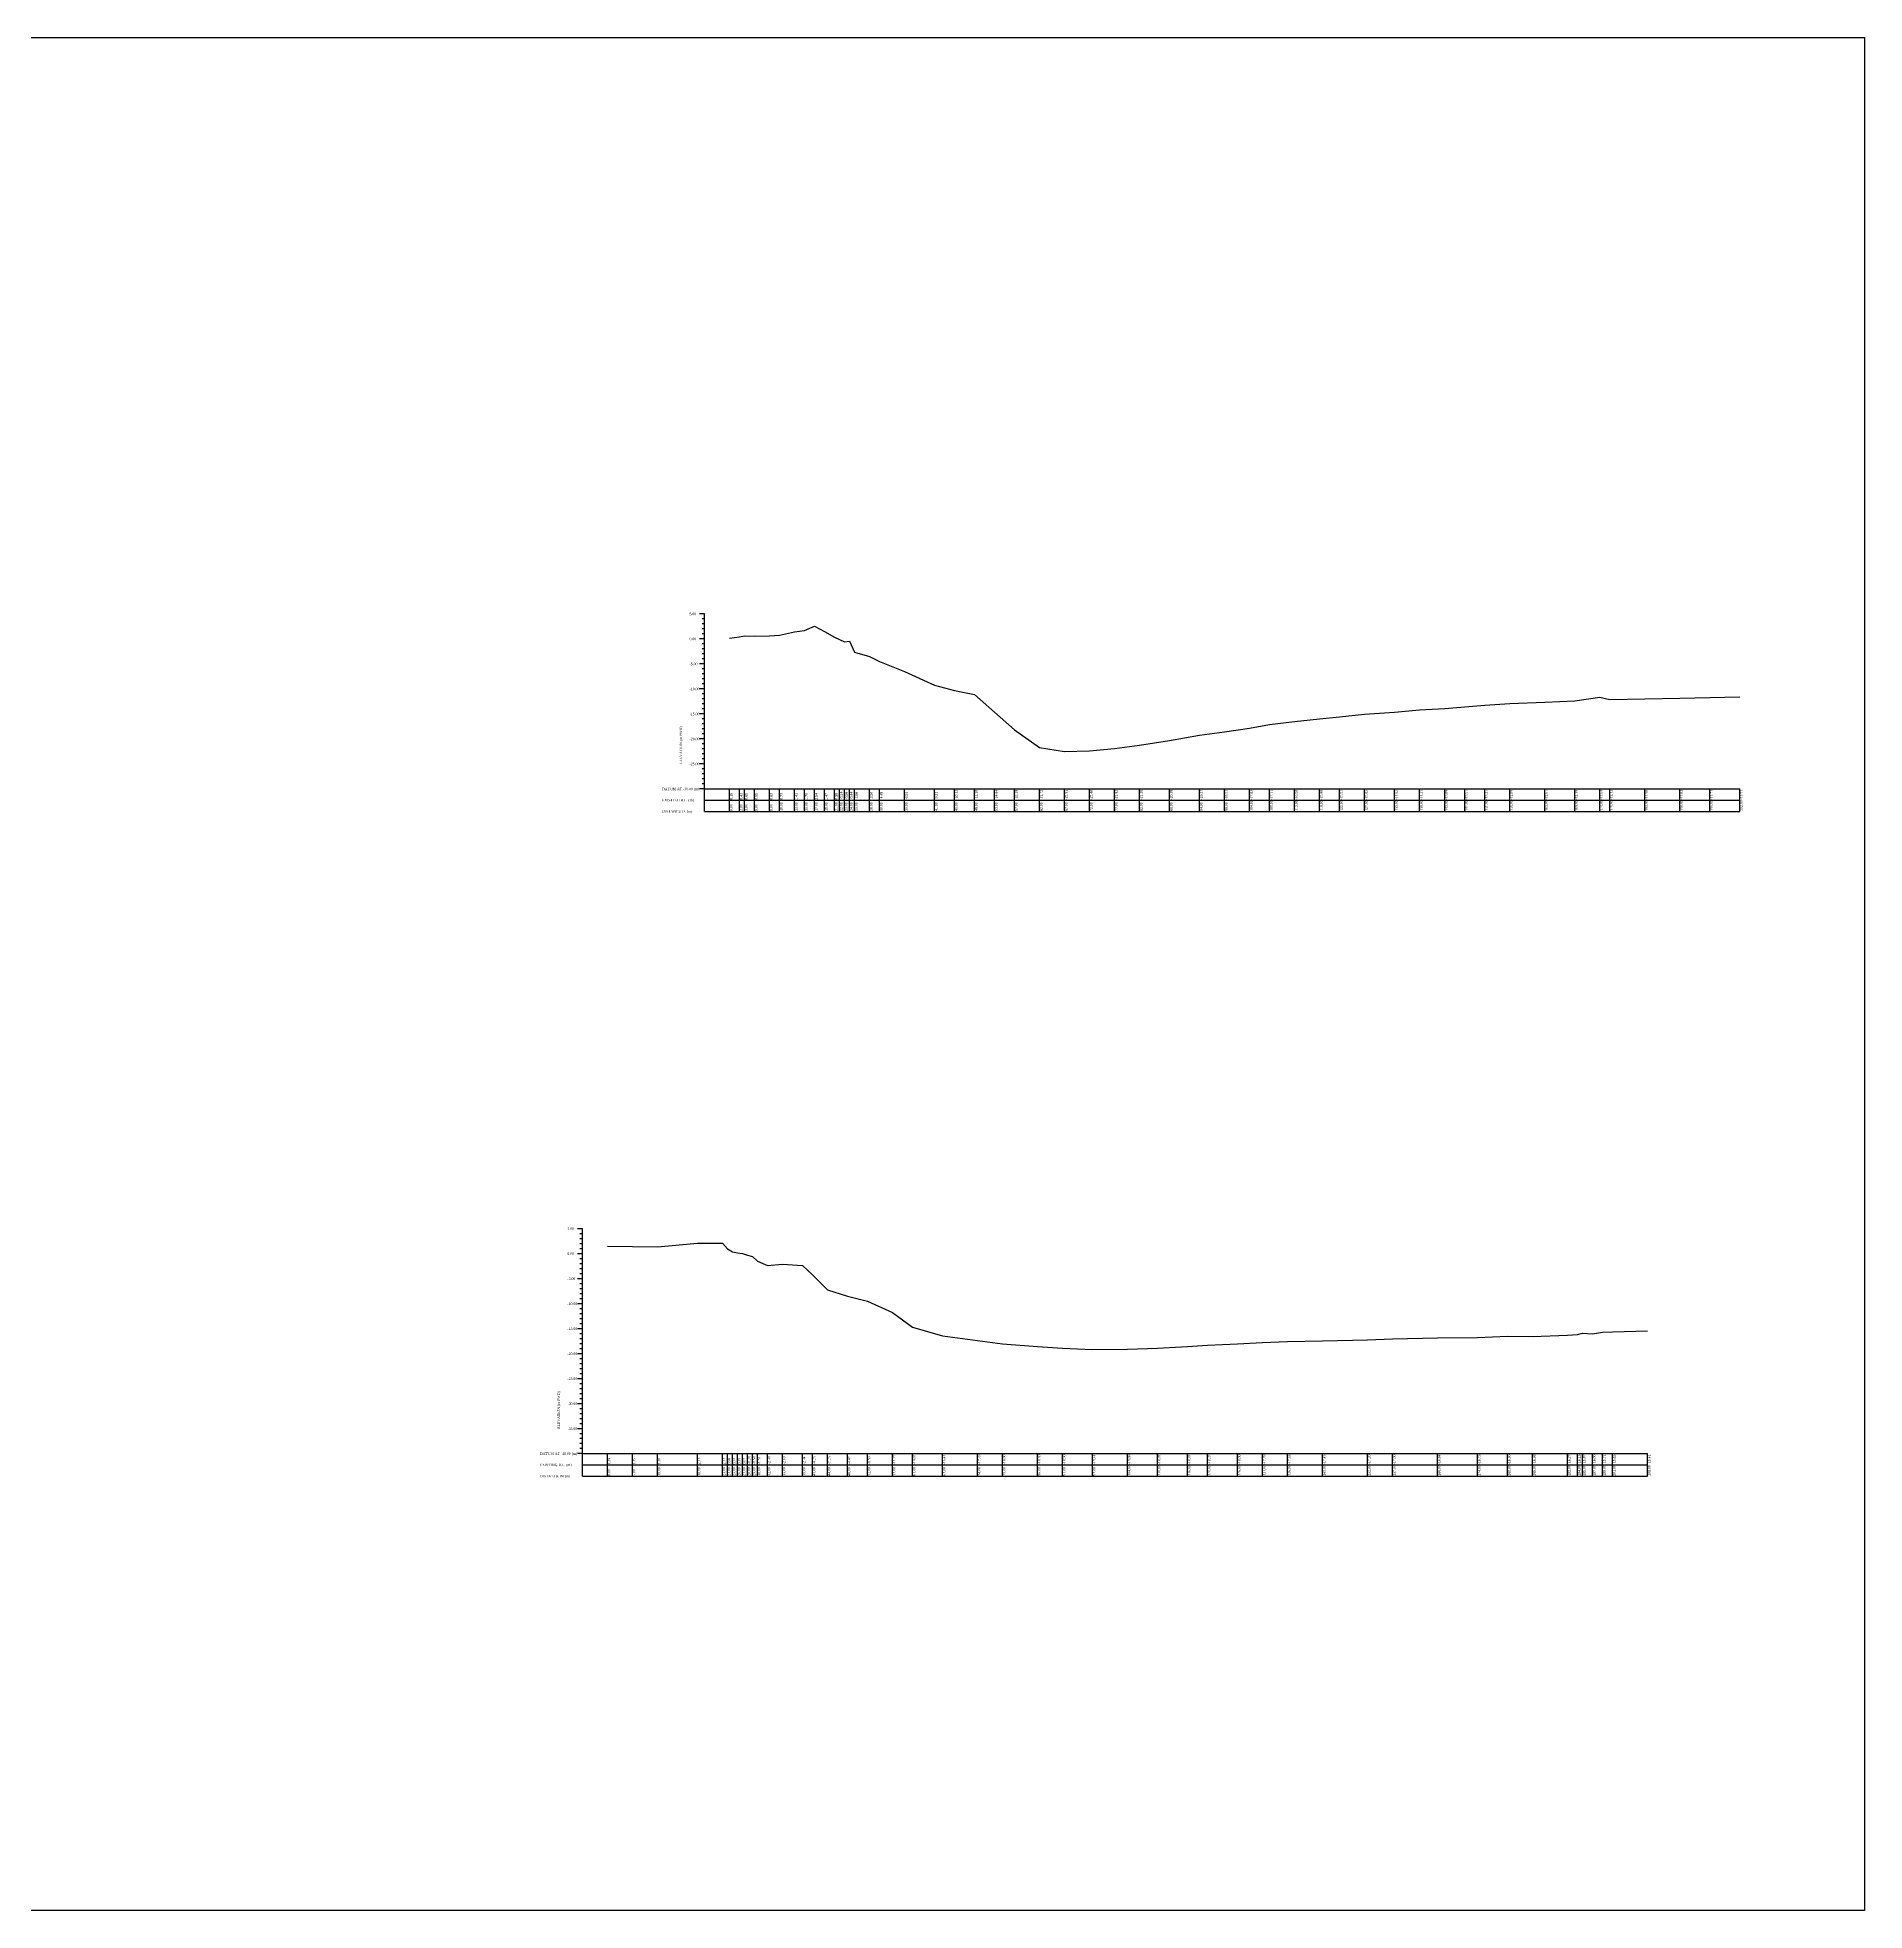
# Model space of a CAD drawing. Header units: metres. Extents: x -148477 to 168932, y -55673 to -2736.
# Drawn here: x 681.5 to 1046.8, y -22235 to -21860.3 of the extents above; entities that cross this region are included whole.
import ezdxf

# ---------------------------------------------------------------- set-up
doc = ezdxf.new("R2010")
doc.units = ezdxf.units.M
doc.styles.add('liza', font='times.ttf', dxfattribs={"height": 2})

msp = doc.modelspace()

# ---------------------------------------------------------------- linework, layer by layer
at = {"color": 3, "linetype": 'Continuous', "lineweight": -3, "ltscale": 0.5}
for p, q in [((814.8879, -21975.6391), (813.8879, -21975.6391)), ((814.8879, -21976.6391), (814.3879, -21976.6391)), ((814.8879, -21977.6391), (814.3879, -21977.6391)), ((814.8879, -21978.6391), (814.3879, -21978.6391)), ((814.8879, -22015.1391), (814.8879, -21975.6391)), ((814.8879, -21980.6391), (813.8879, -21980.6391)), ((814.8879, -21979.6391), (814.3879, -21979.6391)), ((814.8879, -21981.6391), (814.3879, -21981.6391)), ((814.8879, -21985.6391), (813.8879, -21985.6391)), ((814.8879, -21982.6391), (814.3879, -21982.6391)), ((814.8879, -21983.6391), (814.3879, -21983.6391)), ((814.8879, -21984.6391), (814.3879, -21984.6391)), ((814.8879, -21986.6391), (814.3879, -21986.6391)), ((814.8879, -21987.6391), (814.3879, -21987.6391)), ((814.8879, -21988.6391), (814.3879, -21988.6391)), ((814.8879, -21989.6391), (814.3879, -21989.6391)), ((814.8879, -21990.6391), (813.8879, -21990.6391)), ((814.8879, -21991.6391), (814.3879, -21991.6391)), ((814.8879, -21992.6391), (814.3879, -21992.6391)), ((814.8879, -21993.6391), (814.3879, -21993.6391)), ((814.8879, -21995.6391), (813.8879, -21995.6391)), ((814.8879, -21994.6391), (814.3879, -21994.6391)), ((814.8879, -21996.6391), (814.3879, -21996.6391)), ((814.8879, -22000.6391), (813.8879, -22000.6391)), ((814.8879, -21997.6391), (814.3879, -21997.6391)), ((814.8879, -21998.6391), (814.3879, -21998.6391)), ((814.8879, -21999.6391), (814.3879, -21999.6391)), ((814.8879, -22001.6391), (814.3879, -22001.6391)), ((814.8879, -22002.6391), (814.3879, -22002.6391)), ((814.8879, -22003.6391), (814.3879, -22003.6391)), ((814.8879, -22004.6391), (814.3879, -22004.6391)), ((814.8879, -22005.6391), (813.8879, -22005.6391)), ((814.8879, -22006.6391), (814.3879, -22006.6391)), ((814.8879, -22007.6391), (814.3879, -22007.6391)), ((814.8879, -22008.6391), (814.3879, -22008.6391)), ((814.8879, -22010.6391), (813.8879, -22010.6391)), ((814.8879, -22009.6391), (814.3879, -22009.6391)), ((814.8879, -22010.6391), (1021.8879, -22010.6391)), ((819.8879, -22015.1391), (819.8879, -22010.6391)), ((821.8879, -22015.1391), (821.8879, -22010.6391)), ((822.8879, -22015.1391), (822.8879, -22010.6391)), ((824.8879, -22015.1391), (824.8879, -22010.6391)), ((827.8879, -22015.1391), (827.8879, -22010.6391)), ((829.8879, -22015.1391), (829.8879, -22010.6391)), ((832.8879, -22015.1391), (832.8879, -22010.6391)), ((834.8879, -22015.1391), (834.8879, -22010.6391)), ((836.8879, -22015.1391), (836.8879, -22010.6391)), ((838.8879, -22015.1391), (838.8879, -22010.6391)), ((840.8879, -22015.1391), (840.8879, -22010.6391)), ((841.8879, -22015.1391), (841.8879, -22010.6391)), ((842.8879, -22015.1391), (842.8879, -22010.6391)), ((843.8879, -22015.1391), (843.8879, -22010.6391)), ((844.8879, -22015.1391), (844.8879, -22010.6391)), ((847.8879, -22015.1391), (847.8879, -22010.6391)), ((849.8879, -22015.1391), (849.8879, -22010.6391)), ((854.8879, -22015.1391), (854.8879, -22010.6391)), ((860.8879, -22015.1391), (860.8879, -22010.6391)), ((864.8879, -22015.1391), (864.8879, -22010.6391)), ((868.8879, -22015.1391), (868.8879, -22010.6391)), ((872.8879, -22015.1391), (872.8879, -22010.6391)), ((876.8879, -22015.1391), (876.8879, -22010.6391)), ((881.8879, -22015.1391), (881.8879, -22010.6391)), ((886.8879, -22015.1391), (886.8879, -22010.6391)), ((891.8879, -22015.1391), (891.8879, -22010.6391)), ((896.8879, -22015.1391), (896.8879, -22010.6391)), ((901.8879, -22015.1391), (901.8879, -22010.6391)), ((907.8879, -22015.1391), (907.8879, -22010.6391)), ((913.8879, -22015.1391), (913.8879, -22010.6391)), ((918.8879, -22015.1391), (918.8879, -22010.6391)), ((923.8879, -22015.1391), (923.8879, -22010.6391)), ((927.8879, -22015.1391), (927.8879, -22010.6391)), ((932.8879, -22015.1391), (932.8879, -22010.6391)), ((937.8879, -22015.1391), (937.8879, -22010.6391)), ((941.8879, -22015.1391), (941.8879, -22010.6391)), ((946.8879, -22015.1391), (946.8879, -22010.6391)), ((952.8879, -22015.1391), (952.8879, -22010.6391)), ((957.8879, -22015.1391), (957.8879, -22010.6391)), ((962.8879, -22015.1391), (962.8879, -22010.6391)), ((966.8879, -22015.1391), (966.8879, -22010.6391)), ((970.8879, -22015.1391), (970.8879, -22010.6391)), ((975.8879, -22015.1391), (975.8879, -22010.6391)), ((982.8879, -22015.1391), (982.8879, -22010.6391)), ((988.8879, -22015.1391), (988.8879, -22010.6391)), ((993.8879, -22015.1391), (993.8879, -22010.6391)), ((995.8879, -22015.1391), (995.8879, -22010.6391)), ((1002.8879, -22015.1391), (1002.8879, -22010.6391)), ((1009.8879, -22015.1391), (1009.8879, -22010.6391)), ((1015.8879, -22015.1391), (1015.8879, -22010.6391)), ((1021.8879, -22015.1391), (1021.8879, -22010.6391)), ((814.8879, -22012.8891), (1021.8879, -22012.8891)), ((814.8879, -22015.1391), (1021.8879, -22015.1391)), ((790.4597, -22098.611), (789.4597, -22098.611)), ((790.4597, -22148.111), (790.4597, -22098.611)), ((790.4597, -22099.611), (789.9597, -22099.611)), ((790.4597, -22100.611), (789.9597, -22100.611)), ((790.4597, -22101.611), (789.9597, -22101.611)), ((790.4597, -22103.611), (789.4597, -22103.611)), ((790.4597, -22102.611), (789.9597, -22102.611)), ((790.4597, -22104.611), (789.9597, -22104.611)), ((790.4597, -22105.611), (789.9597, -22105.611)), ((790.4597, -22108.611), (789.4597, -22108.611)), ((790.4597, -22106.611), (789.9597, -22106.611)), ((790.4597, -22107.611), (789.9597, -22107.611)), ((790.4597, -22109.611), (789.9597, -22109.611)), ((790.4597, -22113.611), (789.4597, -22113.611)), ((790.4597, -22110.611), (789.9597, -22110.611)), ((790.4597, -22111.611), (789.9597, -22111.611)), ((790.4597, -22112.611), (789.9597, -22112.611)), ((790.4597, -22114.611), (789.9597, -22114.611)), ((790.4597, -22115.611), (789.9597, -22115.611)), ((790.4597, -22116.611), (789.9597, -22116.611)), ((790.4597, -22118.611), (789.4597, -22118.611)), ((790.4597, -22117.611), (789.9597, -22117.611)), ((790.4597, -22119.611), (789.9597, -22119.611)), ((790.4597, -22120.611), (789.9597, -22120.611)), ((790.4597, -22123.611), (789.4597, -22123.611)), ((790.4597, -22121.611), (789.9597, -22121.611)), ((790.4597, -22122.611), (789.9597, -22122.611)), ((790.4597, -22124.611), (789.9597, -22124.611)), ((790.4597, -22128.611), (789.4597, -22128.611)), ((790.4597, -22125.611), (789.9597, -22125.611)), ((790.4597, -22126.611), (789.9597, -22126.611)), ((790.4597, -22127.611), (789.9597, -22127.611)), ((790.4597, -22129.611), (789.9597, -22129.611)), ((790.4597, -22130.611), (789.9597, -22130.611)), ((790.4597, -22131.611), (789.9597, -22131.611)), ((790.4597, -22133.611), (789.4597, -22133.611)), ((790.4597, -22132.611), (789.9597, -22132.611)), ((790.4597, -22134.611), (789.9597, -22134.611)), ((790.4597, -22135.611), (789.9597, -22135.611)), ((790.4597, -22138.611), (789.4597, -22138.611)), ((790.4597, -22136.611), (789.9597, -22136.611)), ((790.4597, -22137.611), (789.9597, -22137.611)), ((790.4597, -22139.611), (789.9597, -22139.611)), ((790.4597, -22143.611), (789.4597, -22143.611)), ((790.4597, -22140.611), (789.9597, -22140.611)), ((790.4597, -22141.611), (789.9597, -22141.611)), ((790.4597, -22142.611), (789.9597, -22142.611)), ((790.4597, -22143.611), (1003.4597, -22143.611)), ((795.4597, -22148.111), (795.4597, -22143.611)), ((800.4597, -22148.111), (800.4597, -22143.611)), ((805.4597, -22148.111), (805.4597, -22143.611)), ((813.4597, -22148.111), (813.4597, -22143.611)), ((818.4597, -22148.111), (818.4597, -22143.611)), ((819.4597, -22148.111), (819.4597, -22143.611)), ((820.4597, -22148.111), (820.4597, -22143.611)), ((821.4597, -22148.111), (821.4597, -22143.611)), ((822.4597, -22148.111), (822.4597, -22143.611)), ((823.4597, -22148.111), (823.4597, -22143.611)), ((824.4597, -22148.111), (824.4597, -22143.611)), ((825.4597, -22148.111), (825.4597, -22143.611)), ((827.4597, -22148.111), (827.4597, -22143.611)), ((830.4597, -22148.111), (830.4597, -22143.611)), ((834.4597, -22148.111), (834.4597, -22143.611)), ((836.4597, -22148.111), (836.4597, -22143.611)), ((839.4597, -22148.111), (839.4597, -22143.611)), ((843.4597, -22148.111), (843.4597, -22143.611)), ((847.4597, -22148.111), (847.4597, -22143.611)), ((852.4597, -22148.111), (852.4597, -22143.611)), ((856.4597, -22148.111), (856.4597, -22143.611)), ((862.4597, -22148.111), (862.4597, -22143.611)), ((869.4597, -22148.111), (869.4597, -22143.611)), ((874.4597, -22148.111), (874.4597, -22143.611)), ((881.4597, -22148.111), (881.4597, -22143.611)), ((886.4597, -22148.111), (886.4597, -22143.611)), ((892.4597, -22148.111), (892.4597, -22143.611)), ((899.4597, -22148.111), (899.4597, -22143.611)), ((905.4597, -22148.111), (905.4597, -22143.611)), ((911.4597, -22148.111), (911.4597, -22143.611)), ((915.4597, -22148.111), (915.4597, -22143.611)), ((921.4597, -22148.111), (921.4597, -22143.611)), ((926.4597, -22148.111), (926.4597, -22143.611)), ((931.4597, -22148.111), (931.4597, -22143.611)), ((938.4597, -22148.111), (938.4597, -22143.611)), ((947.4597, -22148.111), (947.4597, -22143.611)), ((952.4597, -22148.111), (952.4597, -22143.611)), ((961.4597, -22148.111), (961.4597, -22143.611)), ((969.4597, -22148.111), (969.4597, -22143.611)), ((975.4597, -22148.111), (975.4597, -22143.611)), ((980.4597, -22148.111), (980.4597, -22143.611)), ((987.4597, -22148.111), (987.4597, -22143.611)), ((989.4597, -22148.111), (989.4597, -22143.611)), ((990.4597, -22148.111), (990.4597, -22143.611)), ((992.4597, -22148.111), (992.4597, -22143.611)), ((994.4597, -22148.111), (994.4597, -22143.611)), ((996.4597, -22148.111), (996.4597, -22143.611)), ((1003.4597, -22148.111), (1003.4597, -22143.611)), ((790.4597, -22145.861), (1003.4597, -22145.861)), ((790.4597, -22148.111), (1003.4597, -22148.111))]:
    msp.add_line(p, q, dxfattribs=at)
msp.add_lwpolyline([(316.1696, -21860.3209), (1046.8425, -21860.3209), (1046.8425, -22235.002), (316.1696, -22235.002)], close=True, dxfattribs=at)
for points in [[(819.8879, -21980.4871), (821.8879, -21980.2071), (822.8879, -21979.9871), (824.8879, -21980.0871), (827.8879, -21980.0071), (829.8879, -21979.9071), (832.8879, -21979.2241), (834.8879, -21978.9351), (836.8879, -21978.1011), (838.8879, -21979.1641), (840.8879, -21980.2571), (841.8879, -21980.7771), (842.8879, -21981.1971), (843.8879, -21981.0771), (844.8879, -21983.2971), (847.8879, -21984.1391), (849.8879, -21985.1291), (854.8879, -21987.1491), (860.8879, -21989.8691), (864.8879, -21990.9591), (868.8879, -21991.7391), (872.8879, -21995.2791), (876.8879, -21998.8291), (881.8879, -22002.3691), (886.8879, -22003.1491), (891.8879, -22003.0391), (896.8879, -22002.5591), (901.8879, -22001.9191), (907.8879, -22000.9291), (913.8879, -21999.9091), (918.8879, -21999.1891), (923.8879, -21998.4691), (927.8879, -21997.7491), (932.8879, -21997.1391), (937.8879, -21996.6191), (941.8879, -21996.1891), (946.8879, -21995.6691), (952.8879, -21995.2691), (957.8879, -21994.8491), (962.8879, -21994.5291), (966.8879, -21994.1891), (970.8879, -21993.8891), (975.8879, -21993.5291), (982.8879, -21993.2891), (988.8879, -21993.0291), (993.8879, -21992.2791), (995.8879, -21992.7691), (1002.8879, -21992.6191), (1009.8879, -21992.4691), (1015.8879, -21992.3491), (1021.8879, -21992.1891)], [(795.4597, -22102.126), (800.4597, -22102.166), (805.4597, -22102.214), (813.4597, -22101.506), (818.4597, -22101.496), (819.4597, -22102.635), (820.4597, -22103.241), (821.4597, -22103.421), (822.4597, -22103.541), (823.4597, -22103.891), (824.4597, -22104.191), (825.4597, -22105.121), (827.4597, -22105.991), (830.4597, -22105.711), (834.4597, -22105.951), (836.4597, -22107.861), (839.4597, -22110.861), (843.4597, -22112.081), (847.4597, -22113.111), (852.4597, -22115.381), (856.4597, -22118.281), (862.4597, -22120.021), (869.4597, -22120.941), (874.4597, -22121.611), (881.4597, -22122.201), (886.4597, -22122.511), (892.4597, -22122.751), (899.4597, -22122.691), (905.4597, -22122.481), (911.4597, -22122.181), (915.4597, -22121.931), (921.4597, -22121.611), (926.4597, -22121.391), (931.4597, -22121.161), (938.4597, -22121.041), (947.4597, -22120.811), (952.4597, -22120.611), (961.4597, -22120.451), (969.4597, -22120.361), (975.4597, -22120.111), (980.4597, -22120.171), (987.4597, -22119.881), (989.4597, -22119.761), (990.4597, -22119.481), (992.4597, -22119.611), (994.4597, -22119.321), (996.4597, -22119.261), (1003.4597, -22119.021)]]:
    msp.add_lwpolyline(points, dxfattribs=at)

# ---------------------------------------------------------------- texts
at = {"color": 3, "linetype": 'Continuous', "lineweight": -3, "ltscale": 0.5, "char_height": 0.5, "attachment_point": 1, "style": 'liza'}
for s, insert, width in [('5.00', (811.8879, -21975.3891), 2), ('0.00', (811.8879, -21980.3891), 2), ('-5.00', (811.8879, -21985.3891), 2), ('-10.00', (811.8879, -21990.3891), 2), ('-15.00', (811.8879, -21995.3891), 2), ('-20.00', (811.8879, -22000.3891), 2), ('-25.00', (811.8879, -22005.3891), 2), ('DATUM AT -30.00 (m)', (806.3879, -22010.3891), 7.5), ('EXISTING R.L. (m)', (806.3879, -22012.6391), 7.5), ('DISTANCE IN (m)', (806.3879, -22014.8891), 7.5), ('5.00', (787.4597, -22098.361), 2), ('0.00', (787.4597, -22103.361), 2), ('-5.00', (787.4597, -22108.361), 2), ('-10.00', (787.4597, -22113.361), 2), ('-15.00', (787.4597, -22118.361), 2), ('-20.00', (787.4597, -22123.361), 2), ('-25.00', (787.4597, -22128.361), 2), ('-30.00', (787.4597, -22133.361), 2), ('-35.00', (787.4597, -22138.361), 2), ('DATUM AT -40.00 (m)', (781.9597, -22143.361), 7.5), ('EXISTING R.L. (m)', (781.9597, -22145.611), 7.5), ('DISTANCE IN (m)', (781.9597, -22147.861), 7.5)]:
    msp.add_mtext(s, dxfattribs=dict(at, insert=insert, width=width))
at = {"color": 3, "linetype": 'Continuous', "lineweight": -3, "ltscale": 0.5, "char_height": 0.5, "attachment_point": 1, "rotation": 90, "style": 'liza'}
for s, insert, width in [('ELEVATION (m PWD)', (809.8879, -22005.6391), 10), ('0.15', (819.9879, -22012.7891), 2.15), ('0.43', (821.9879, -22012.7891), 2.15), ('0.65', (822.9879, -22012.7891), 2.15), ('0.55', (824.9879, -22012.7891), 2.15), ('0.63', (827.9879, -22012.7891), 2.15), ('0.73', (829.9879, -22012.7891), 2.15), ('1.41', (832.9879, -22012.7891), 2.15), ('1.70', (834.9879, -22012.7891), 2.15), ('2.54', (836.9879, -22012.7891), 2.15), ('1.47', (838.9879, -22012.7891), 2.15), ('0.38', (840.9879, -22012.7891), 2.15), ('-0.14', (841.9879, -22012.7891), 2.15), ('-0.56', (842.9879, -22012.7891), 2.15), ('-0.44', (843.9879, -22012.7891), 2.15), ('-2.66', (844.9879, -22012.7891), 2.15), ('-3.50', (847.9879, -22012.7891), 2.15), ('-4.49', (849.9879, -22012.7891), 2.15), ('-6.51', (854.9879, -22012.7891), 2.15), ('-9.23', (860.9879, -22012.7891), 2.15), ('-10.32', (864.9879, -22012.7891), 2.15), ('-11.10', (868.9879, -22012.7891), 2.15), ('-14.64', (872.9879, -22012.7891), 2.15), ('-18.19', (876.9879, -22012.7891), 2.15), ('-21.73', (881.9879, -22012.7891), 2.15), ('-22.51', (886.9879, -22012.7891), 2.15), ('-22.40', (891.9879, -22012.7891), 2.15), ('-21.92', (896.9879, -22012.7891), 2.15), ('-21.28', (901.9879, -22012.7891), 2.15), ('-20.29', (907.9879, -22012.7891), 2.15), ('-19.27', (913.9879, -22012.7891), 2.15), ('-18.55', (918.9879, -22012.7891), 2.15), ('-17.83', (923.9879, -22012.7891), 2.15), ('-17.11', (927.9879, -22012.7891), 2.15), ('-16.50', (932.9879, -22012.7891), 2.15), ('-15.98', (937.9879, -22012.7891), 2.15), ('-15.55', (941.9879, -22012.7891), 2.15), ('-15.03', (946.9879, -22012.7891), 2.15), ('-14.63', (952.9879, -22012.7891), 2.15), ('-14.21', (957.9879, -22012.7891), 2.15), ('-13.89', (962.9879, -22012.7891), 2.15), ('-13.55', (966.9879, -22012.7891), 2.15), ('-13.25', (970.9879, -22012.7891), 2.15), ('-12.89', (975.9879, -22012.7891), 2.15), ('-12.65', (982.9879, -22012.7891), 2.15), ('-12.39', (988.9879, -22012.7891), 2.15), ('-11.64', (993.9879, -22012.7891), 2.15), ('-12.13', (995.9879, -22012.7891), 2.15), ('-11.98', (1002.9879, -22012.7891), 2.15), ('-11.83', (1009.9879, -22012.7891), 2.15), ('-11.71', (1015.9879, -22012.7891), 2.15), ('-11.55', (1021.9879, -22012.7891), 2.15), ('0.00', (819.9879, -22015.0391), 2.15), ('2.00', (821.9879, -22015.0391), 2.15), ('3.00', (822.9879, -22015.0391), 2.15), ('5.00', (824.9879, -22015.0391), 2.15), ('8.00', (827.9879, -22015.0391), 2.15), ('10.00', (829.9879, -22015.0391), 2.15), ('13.00', (832.9879, -22015.0391), 2.15), ('15.00', (834.9879, -22015.0391), 2.15), ('17.00', (836.9879, -22015.0391), 2.15), ('19.00', (838.9879, -22015.0391), 2.15), ('21.00', (840.9879, -22015.0391), 2.15), ('22.00', (841.9879, -22015.0391), 2.15), ('23.00', (842.9879, -22015.0391), 2.15), ('24.00', (843.9879, -22015.0391), 2.15), ('25.00', (844.9879, -22015.0391), 2.15), ('28.00', (847.9879, -22015.0391), 2.15), ('30.00', (849.9879, -22015.0391), 2.15), ('35.00', (854.9879, -22015.0391), 2.15), ('41.00', (860.9879, -22015.0391), 2.15), ('45.00', (864.9879, -22015.0391), 2.15), ('49.00', (868.9879, -22015.0391), 2.15), ('53.00', (872.9879, -22015.0391), 2.15), ('57.00', (876.9879, -22015.0391), 2.15), ('62.00', (881.9879, -22015.0391), 2.15), ('67.00', (886.9879, -22015.0391), 2.15), ('72.00', (891.9879, -22015.0391), 2.15), ('77.00', (896.9879, -22015.0391), 2.15), ('82.00', (901.9879, -22015.0391), 2.15), ('88.00', (907.9879, -22015.0391), 2.15), ('94.00', (913.9879, -22015.0391), 2.15), ('99.00', (918.9879, -22015.0391), 2.15), ('104.00', (923.9879, -22015.0391), 2.15), ('108.00', (927.9879, -22015.0391), 2.15), ('113.00', (932.9879, -22015.0391), 2.15), ('118.00', (937.9879, -22015.0391), 2.15), ('122.00', (941.9879, -22015.0391), 2.15), ('127.00', (946.9879, -22015.0391), 2.15), ('133.00', (952.9879, -22015.0391), 2.15), ('138.00', (957.9879, -22015.0391), 2.15), ('143.00', (962.9879, -22015.0391), 2.15), ('147.00', (966.9879, -22015.0391), 2.15), ('151.00', (970.9879, -22015.0391), 2.15), ('156.00', (975.9879, -22015.0391), 2.15), ('163.00', (982.9879, -22015.0391), 2.15), ('169.00', (988.9879, -22015.0391), 2.15), ('174.00', (993.9879, -22015.0391), 2.15), ('176.00', (995.9879, -22015.0391), 2.15), ('183.00', (1002.9879, -22015.0391), 2.15), ('190.00', (1009.9879, -22015.0391), 2.15), ('196.00', (1015.9879, -22015.0391), 2.15), ('202.00', (1021.9879, -22015.0391), 2.15), ('ELEVATION (m PWD)', (785.4597, -22138.611), 10), ('0.00', (795.5597, -22148.011), 2.15), ('1.49', (795.5597, -22145.761), 2.15), ('5.00', (800.5597, -22148.011), 2.15), ('1.45', (800.5597, -22145.761), 2.15), ('1.40', (805.5597, -22145.761), 2.15), ('10.00', (805.5597, -22148.011), 2.15), ('18.00', (813.5597, -22148.011), 2.15), ('2.11', (813.5597, -22145.761), 2.15), ('23.00', (818.5597, -22148.011), 2.15), ('2.11', (818.5597, -22145.761), 2.15), ('0.98', (819.5597, -22145.761), 2.15), ('24.00', (819.5597, -22148.011), 2.15), ('0.37', (820.5597, -22145.761), 2.15), ('25.00', (820.5597, -22148.011), 2.15), ('0.19', (821.5597, -22145.761), 2.15), ('26.00', (821.5597, -22148.011), 2.15), ('0.07', (822.5597, -22145.761), 2.15), ('27.00', (822.5597, -22148.011), 2.15), ('-0.28', (823.5597, -22145.761), 2.15), ('28.00', (823.5597, -22148.011), 2.15), ('-0.58', (824.5597, -22145.761), 2.15), ('29.00', (824.5597, -22148.011), 2.15), ('30.00', (825.5597, -22148.011), 2.15), ('-1.51', (825.5597, -22145.761), 2.15), ('-2.38', (827.5597, -22145.761), 2.15), ('32.00', (827.5597, -22148.011), 2.15), ('-2.10', (830.5597, -22145.761), 2.15), ('35.00', (830.5597, -22148.011), 2.15), ('39.00', (834.5597, -22148.011), 2.15), ('-2.34', (834.5597, -22145.761), 2.15), ('41.00', (836.5597, -22148.011), 2.15), ('-4.25', (836.5597, -22145.761), 2.15), ('44.00', (839.5597, -22148.011), 2.15), ('-7.25', (839.5597, -22145.761), 2.15), ('-8.47', (843.5597, -22145.761), 2.15), ('48.00', (843.5597, -22148.011), 2.15), ('-9.50', (847.5597, -22145.761), 2.15), ('52.00', (847.5597, -22148.011), 2.15), ('57.00', (852.5597, -22148.011), 2.15), ('-11.77', (852.5597, -22145.761), 2.15), ('61.00', (856.5597, -22148.011), 2.15), ('-14.67', (856.5597, -22145.761), 2.15), ('67.00', (862.5597, -22148.011), 2.15), ('-16.41', (862.5597, -22145.761), 2.15), ('74.00', (869.5597, -22148.011), 2.15), ('-17.33', (869.5597, -22145.761), 2.15), ('-18.00', (874.5597, -22145.761), 2.15), ('79.00', (874.5597, -22148.011), 2.15), ('-18.59', (881.5597, -22145.761), 2.15), ('86.00', (881.5597, -22148.011), 2.15), ('-18.90', (886.5597, -22145.761), 2.15), ('91.00', (886.5597, -22148.011), 2.15), ('97.00', (892.5597, -22148.011), 2.15), ('-19.14', (892.5597, -22145.761), 2.15), ('-19.08', (899.5597, -22145.761), 2.15), ('104.00', (899.5597, -22148.011), 2.15), ('-18.87', (905.5597, -22145.761), 2.15), ('110.00', (905.5597, -22148.011), 2.15), ('-18.57', (911.5597, -22145.761), 2.15), ('116.00', (911.5597, -22148.011), 2.15), ('-18.32', (915.5597, -22145.761), 2.15), ('120.00', (915.5597, -22148.011), 2.15), ('-18.00', (921.5597, -22145.761), 2.15), ('126.00', (921.5597, -22148.011), 2.15), ('-17.78', (926.5597, -22145.761), 2.15), ('131.00', (926.5597, -22148.011), 2.15), ('136.00', (931.5597, -22148.011), 2.15), ('-17.55', (931.5597, -22145.761), 2.15), ('143.00', (938.5597, -22148.011), 2.15), ('-17.43', (938.5597, -22145.761), 2.15), ('-17.20', (947.5597, -22145.761), 2.15), ('152.00', (947.5597, -22148.011), 2.15), ('-17.00', (952.5597, -22145.761), 2.15), ('157.00', (952.5597, -22148.011), 2.15), ('-16.84', (961.5597, -22145.761), 2.15), ('166.00', (961.5597, -22148.011), 2.15), ('174.00', (969.5597, -22148.011), 2.15), ('-16.75', (969.5597, -22145.761), 2.15), ('-16.50', (975.5597, -22145.761), 2.15), ('180.00', (975.5597, -22148.011), 2.15), ('185.00', (980.5597, -22148.011), 2.15), ('-16.56', (980.5597, -22145.761), 2.15), ('192.00', (987.5597, -22148.011), 2.15), ('-16.27', (987.5597, -22145.761), 2.15), ('194.00', (989.5597, -22148.011), 2.15), ('-16.15', (989.5597, -22145.761), 2.15), ('-15.87', (990.5597, -22145.761), 2.15), ('195.00', (990.5597, -22148.011), 2.15), ('-16.00', (992.5597, -22145.761), 2.15), ('197.00', (992.5597, -22148.011), 2.15), ('199.00', (994.5597, -22148.011), 2.15), ('-15.71', (994.5597, -22145.761), 2.15), ('201.00', (996.5597, -22148.011), 2.15), ('-15.65', (996.5597, -22145.761), 2.15), ('208.00', (1003.5597, -22148.011), 2.15), ('-15.41', (1003.5597, -22145.761), 2.15)]:
    msp.add_mtext(s, dxfattribs=dict(at, insert=insert, width=width))

doc.saveas('drawing.dxf')
